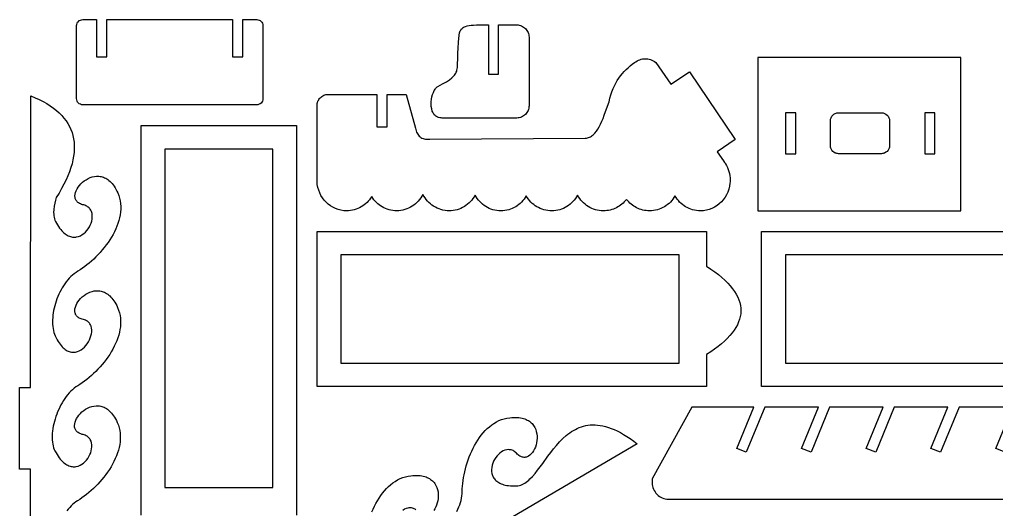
# Model space of a CAD drawing. Extents: x -399 to 499, y -399 to 499.
# Drawn here: x -399.4 to -208.4, y 401.2 to 497 of the extents above; entities that cross this region are included whole.
import ezdxf

# ---------------------------------------------------------------- set-up
doc = ezdxf.new("R2010")
doc.units = 0
doc.layers.add('DEFAULT_LAYER', color=1, linetype='CONTINUOUS')

msp = doc.modelspace()

# ---------------------------------------------------------------- linework, layer by layer
at = {"layer": 'DEFAULT_LAYER'}
for points in [[(-353.05, 480.32), (-387.07, 480.32), (-387.31, 480.34), (-387.54, 480.41), (-387.74, 480.52), (-387.92, 480.67), (-388.07, 480.85), (-388.18, 481.05), (-388.25, 481.28), (-388.27, 481.52), (-388.27, 495.79), (-388.25, 496.03), (-388.18, 496.25), (-388.07, 496.46), (-387.92, 496.63), (-387.74, 496.78), (-387.54, 496.89), (-387.31, 496.96), (-387.07, 496.99), (-384.35, 496.99), (-384.35, 489.7), (-382.35, 489.7), (-382.35, 496.99), (-357.77, 496.99), (-357.77, 489.7), (-355.77, 489.7), (-355.77, 496.99), (-353.05, 496.99), (-352.81, 496.96), (-352.58, 496.89), (-352.38, 496.78), (-352.2, 496.63), (-352.05, 496.46), (-351.94, 496.25), (-351.87, 496.03), (-351.85, 495.79), (-351.85, 481.52), (-351.87, 481.28), (-351.94, 481.05), (-352.05, 480.85), (-352.2, 480.67), (-352.38, 480.52), (-352.58, 480.41), (-352.81, 480.34), (-353.05, 480.32)], [(-302.19, 477.73), (-305.83, 477.73), (-309.47, 477.73), (-313.11, 477.73), (-316.76, 477.73), (-317, 477.74), (-317.24, 477.78), (-317.47, 477.84), (-317.69, 477.92), (-317.86, 478.01), (-318.03, 478.12), (-318.17, 478.24), (-318.31, 478.38), (-318.43, 478.54), (-318.53, 478.71), (-318.62, 478.9), (-318.7, 479.09), (-318.82, 479.51), (-318.9, 479.97), (-318.93, 480.44), (-318.92, 480.92), (-318.86, 481.4), (-318.77, 481.87), (-318.65, 482.32), (-318.5, 482.74), (-318.31, 483.11), (-318.11, 483.44), (-317.99, 483.57), (-317.87, 483.69), (-317.75, 483.8), (-317.62, 483.88), (-316.71, 484.39), (-315.96, 484.83), (-315.34, 485.23), (-314.86, 485.6), (-314.66, 485.77), (-314.49, 485.95), (-314.34, 486.13), (-314.21, 486.31), (-314.1, 486.49), (-314.01, 486.69), (-313.94, 486.89), (-313.89, 487.11), (-313.81, 487.58), (-313.77, 488.13), (-313.74, 489.52), (-313.72, 490.39), (-313.67, 491.4), (-313.59, 492.57), (-313.45, 493.92), (-313.38, 494.36), (-313.32, 494.56), (-313.25, 494.75), (-313.15, 494.93), (-313.03, 495.1), (-312.87, 495.26), (-312.69, 495.4), (-312.46, 495.53), (-312.19, 495.64), (-311.88, 495.73), (-311.51, 495.81), (-311.09, 495.87), (-310.62, 495.91), (-310.08, 495.93), (-309.47, 495.93), (-307.74, 495.93), (-307.74, 486.3), (-305.74, 486.3), (-305.74, 495.93), (-302.19, 495.93), (-301.94, 495.92), (-301.71, 495.88), (-301.48, 495.83), (-301.26, 495.74), (-301.05, 495.64), (-300.85, 495.52), (-300.66, 495.38), (-300.49, 495.23), (-300.34, 495.06), (-300.2, 494.87), (-300.08, 494.68), (-299.98, 494.47), (-299.9, 494.25), (-299.84, 494.02), (-299.8, 493.78), (-299.79, 493.53), (-299.79, 490.18), (-299.79, 486.83), (-299.79, 483.48), (-299.79, 480.13), (-299.8, 479.89), (-299.84, 479.65), (-299.9, 479.42), (-299.98, 479.2), (-300.08, 478.99), (-300.2, 478.79), (-300.34, 478.61), (-300.49, 478.44), (-300.66, 478.28), (-300.85, 478.14), (-301.05, 478.02), (-301.26, 477.92), (-301.48, 477.84), (-301.71, 477.78), (-301.94, 477.74), (-302.19, 477.73)], [(-339.06, 482.34), (-329.53, 482.34), (-329.53, 476.03), (-327.53, 476.03), (-327.53, 482.34), (-323.79, 482.34), (-322.02, 475.73), (-321.86, 475.22), (-321.77, 474.99), (-321.66, 474.77), (-321.54, 474.56), (-321.41, 474.37), (-321.26, 474.2), (-321.1, 474.05), (-320.92, 473.92), (-320.73, 473.81), (-320.52, 473.72), (-320.3, 473.65), (-320.05, 473.6), (-319.79, 473.58), (-319.51, 473.58), (-319.2, 473.61), (-288.78, 473.79), (-288.56, 473.81), (-288.35, 473.85), (-288.15, 473.9), (-287.95, 473.98), (-287.77, 474.07), (-287.58, 474.18), (-287.41, 474.3), (-287.24, 474.44), (-286.92, 474.76), (-286.62, 475.14), (-286.34, 475.56), (-286.07, 476.03), (-285.81, 476.54), (-285.56, 477.09), (-285.32, 477.67), (-285.09, 478.28), (-284.62, 479.56), (-284.14, 480.89), (-283.98, 481.59), (-283.79, 482.26), (-283.58, 482.88), (-283.34, 483.48), (-283.09, 484.04), (-282.81, 484.57), (-282.52, 485.07), (-282.2, 485.54), (-281.87, 485.99), (-281.53, 486.42), (-281.17, 486.82), (-280.79, 487.21), (-280.41, 487.57), (-280.01, 487.92), (-279.6, 488.26), (-279.19, 488.58), (-278.93, 488.75), (-278.66, 488.9), (-278.4, 489.02), (-278.14, 489.13), (-277.88, 489.21), (-277.62, 489.28), (-277.36, 489.32), (-277.1, 489.33), (-276.83, 489.33), (-276.57, 489.29), (-276.31, 489.24), (-276.05, 489.16), (-275.79, 489.05), (-275.53, 488.92), (-275.26, 488.77), (-275, 488.58), (-272.07, 484.32), (-268.41, 486.79), (-259.46, 473.53), (-262.99, 471.15), (-261.74, 469.34), (-261.54, 469.06), (-261.52, 469.03), (-261.35, 468.77), (-261.15, 468.42), (-260.98, 468.05), (-260.82, 467.67), (-260.7, 467.27), (-260.6, 466.86), (-260.52, 466.45), (-260.48, 466.02), (-260.47, 465.59), (-260.47, 465.28), (-260.5, 464.97), (-260.58, 464.38), (-260.73, 463.8), (-260.92, 463.25), (-261.17, 462.73), (-261.46, 462.23), (-261.79, 461.77), (-262.16, 461.35), (-262.58, 460.96), (-263.02, 460.61), (-263.5, 460.31), (-264.01, 460.06), (-264.54, 459.86), (-265.1, 459.71), (-265.38, 459.66), (-265.67, 459.62), (-265.97, 459.6), (-266.27, 459.59), (-266.66, 459.6), (-267.04, 459.64), (-267.42, 459.71), (-267.79, 459.8), (-268.15, 459.91), (-268.5, 460.05), (-268.84, 460.21), (-269.16, 460.39), (-269.47, 460.59), (-269.77, 460.81), (-270.06, 461.05), (-270.33, 461.31), (-270.58, 461.58), (-270.82, 461.87), (-271.04, 462.18), (-271.24, 462.5), (-271.44, 462.18), (-271.66, 461.87), (-271.89, 461.58), (-272.14, 461.31), (-272.41, 461.05), (-272.7, 460.81), (-273, 460.59), (-273.31, 460.39), (-273.64, 460.21), (-273.98, 460.05), (-274.32, 459.91), (-274.68, 459.8), (-275.05, 459.71), (-275.43, 459.64), (-275.82, 459.6), (-276.21, 459.59), (-276.55, 459.6), (-276.88, 459.63), (-277.21, 459.68), (-277.53, 459.75), (-277.85, 459.83), (-278.16, 459.94), (-278.46, 460.06), (-278.75, 460.2), (-279.04, 460.35), (-279.31, 460.52), (-279.57, 460.7), (-279.83, 460.9), (-280.07, 461.11), (-280.3, 461.34), (-280.52, 461.58), (-280.73, 461.83), (-280.93, 461.58), (-281.15, 461.34), (-281.38, 461.11), (-281.62, 460.9), (-281.88, 460.7), (-282.14, 460.52), (-282.42, 460.35), (-282.7, 460.2), (-282.99, 460.06), (-283.29, 459.94), (-283.6, 459.83), (-283.92, 459.75), (-284.24, 459.68), (-284.57, 459.63), (-284.9, 459.6), (-285.24, 459.59), (-285.65, 459.6), (-286.04, 459.65), (-286.43, 459.71), (-286.81, 459.81), (-287.18, 459.93), (-287.53, 460.07), (-287.88, 460.24), (-288.21, 460.43), (-288.53, 460.64), (-288.83, 460.88), (-289.12, 461.13), (-289.39, 461.4), (-289.65, 461.68), (-289.88, 461.99), (-290.1, 462.31), (-290.3, 462.64), (-290.49, 462.31), (-290.71, 461.99), (-290.95, 461.68), (-291.2, 461.4), (-291.47, 461.13), (-291.76, 460.88), (-292.07, 460.64), (-292.38, 460.43), (-292.72, 460.24), (-293.06, 460.07), (-293.42, 459.93), (-293.79, 459.81), (-294.17, 459.71), (-294.55, 459.65), (-294.95, 459.6), (-295.35, 459.59), (-295.74, 459.6), (-296.13, 459.64), (-296.51, 459.71), (-296.88, 459.8), (-297.24, 459.91), (-297.58, 460.05), (-297.92, 460.21), (-298.25, 460.39), (-298.56, 460.59), (-298.86, 460.81), (-299.15, 461.05), (-299.41, 461.31), (-299.67, 461.58), (-299.9, 461.87), (-300.12, 462.18), (-300.32, 462.5), (-300.52, 462.18), (-300.74, 461.87), (-300.98, 461.58), (-301.23, 461.31), (-301.5, 461.05), (-301.79, 460.81), (-302.08, 460.59), (-302.4, 460.39), (-302.72, 460.21), (-303.06, 460.05), (-303.41, 459.91), (-303.77, 459.8), (-304.14, 459.71), (-304.52, 459.64), (-304.9, 459.6), (-305.29, 459.59), (-305.7, 459.6), (-306.09, 459.65), (-306.48, 459.71), (-306.86, 459.81), (-307.23, 459.93), (-307.58, 460.07), (-307.93, 460.24), (-308.26, 460.43), (-308.58, 460.64), (-308.88, 460.88), (-309.17, 461.13), (-309.44, 461.4), (-309.7, 461.68), (-309.93, 461.99), (-310.15, 462.31), (-310.35, 462.64), (-310.54, 462.31), (-310.76, 461.99), (-311, 461.68), (-311.25, 461.4), (-311.52, 461.13), (-311.81, 460.88), (-312.12, 460.64), (-312.44, 460.43), (-312.77, 460.24), (-313.11, 460.07), (-313.47, 459.93), (-313.84, 459.81), (-314.22, 459.71), (-314.6, 459.65), (-315, 459.6), (-315.4, 459.59), (-315.82, 459.6), (-316.22, 459.65), (-316.62, 459.72), (-317.01, 459.82), (-317.39, 459.95), (-317.75, 460.1), (-318.1, 460.28), (-318.44, 460.48), (-318.77, 460.7), (-319.07, 460.94), (-319.37, 461.21), (-319.64, 461.49), (-319.9, 461.79), (-320.13, 462.11), (-320.35, 462.45), (-320.54, 462.8), (-320.73, 462.45), (-320.95, 462.11), (-321.18, 461.79), (-321.44, 461.49), (-321.71, 461.21), (-322, 460.94), (-322.31, 460.7), (-322.63, 460.48), (-322.97, 460.28), (-323.33, 460.1), (-323.69, 459.95), (-324.07, 459.82), (-324.46, 459.72), (-324.85, 459.65), (-325.26, 459.6), (-325.68, 459.59), (-326.06, 459.6), (-326.43, 459.64), (-326.8, 459.7), (-327.16, 459.79), (-327.51, 459.9), (-327.85, 460.03), (-328.18, 460.18), (-328.5, 460.35), (-328.81, 460.54), (-329.11, 460.75), (-329.39, 460.98), (-329.65, 461.22), (-329.91, 461.48), (-330.14, 461.76), (-330.36, 462.05), (-330.56, 462.36), (-330.77, 462.05), (-330.99, 461.76), (-331.22, 461.48), (-331.47, 461.22), (-331.74, 460.98), (-332.02, 460.75), (-332.32, 460.54), (-332.62, 460.35), (-332.94, 460.18), (-333.27, 460.03), (-333.62, 459.9), (-333.97, 459.79), (-334.33, 459.7), (-334.69, 459.64), (-335.07, 459.6), (-335.45, 459.59), (-336.03, 459.62), (-336.59, 459.71), (-337.14, 459.85), (-337.66, 460.04), (-338.16, 460.28), (-338.63, 460.57), (-339.07, 460.9), (-339.47, 461.27), (-339.85, 461.67), (-340.18, 462.12), (-340.48, 462.59), (-340.73, 463.09), (-340.93, 463.62), (-341.09, 464.18), (-341.2, 464.75), (-341.25, 465.34), (-341.25, 465.49), (-341.25, 465.59), (-341.25, 480.15), (-341.24, 480.37), (-341.21, 480.59), (-341.15, 480.8), (-341.08, 481), (-340.99, 481.19), (-340.88, 481.37), (-340.75, 481.54), (-340.61, 481.7), (-340.45, 481.84), (-340.28, 481.97), (-340.1, 482.08), (-339.91, 482.17), (-339.71, 482.24), (-339.5, 482.3), (-339.28, 482.33), (-339.06, 482.34)], [(-255.04, 459.59), (-215.36, 459.59), (-215.36, 489.57), (-255.04, 489.57), (-255.04, 459.59)], [(-249.6, 470.76), (-247.6, 470.76), (-247.6, 478.76), (-249.6, 478.76), (-249.6, 470.76)], [(-230.85, 470.76), (-239.28, 470.76), (-239.44, 470.77), (-239.6, 470.79), (-239.75, 470.83), (-239.89, 470.88), (-240.15, 471.03), (-240.39, 471.22), (-240.58, 471.45), (-240.72, 471.71), (-240.77, 471.86), (-240.81, 472.01), (-240.84, 472.16), (-240.84, 472.32), (-240.84, 477.2), (-240.84, 477.36), (-240.81, 477.51), (-240.77, 477.66), (-240.72, 477.8), (-240.58, 478.07), (-240.39, 478.3), (-240.15, 478.49), (-239.89, 478.64), (-239.75, 478.69), (-239.6, 478.73), (-239.44, 478.75), (-239.28, 478.76), (-230.85, 478.76), (-230.69, 478.75), (-230.54, 478.73), (-230.39, 478.69), (-230.24, 478.64), (-229.98, 478.49), (-229.75, 478.3), (-229.56, 478.07), (-229.41, 477.8), (-229.36, 477.66), (-229.32, 477.51), (-229.3, 477.36), (-229.29, 477.2), (-229.29, 472.32), (-229.3, 472.16), (-229.32, 472.01), (-229.36, 471.86), (-229.41, 471.71), (-229.56, 471.45), (-229.75, 471.22), (-229.98, 471.03), (-230.24, 470.88), (-230.39, 470.83), (-230.54, 470.79), (-230.69, 470.77), (-230.85, 470.76)], [(-222.4, 470.76), (-220.4, 470.76), (-220.4, 478.76), (-222.4, 478.76), (-222.4, 470.76)], [(-349.87, 405.48), (-349.87, 471.63), (-371.04, 471.63), (-371.04, 405.48), (-349.87, 405.48)], [(-265.05, 425.22), (-341.25, 425.22), (-341.25, 455.56), (-265.05, 455.56), (-265.05, 448.77), (-264.22, 448.21), (-263.45, 447.66), (-262.74, 447.11), (-262.07, 446.56), (-261.47, 446.01), (-260.91, 445.46), (-260.42, 444.91), (-259.97, 444.36), (-259.58, 443.81), (-259.25, 443.27), (-258.96, 442.72), (-258.74, 442.18), (-258.56, 441.64), (-258.44, 441.09), (-258.37, 440.55), (-258.35, 440.01), (-258.38, 439.47), (-258.47, 438.93), (-258.61, 438.4), (-258.8, 437.86), (-259.04, 437.32), (-259.34, 436.79), (-259.68, 436.25), (-260.08, 435.72), (-260.52, 435.19), (-261.02, 434.66), (-261.57, 434.12), (-262.16, 433.59), (-262.81, 433.06), (-263.51, 432.54), (-264.26, 432.01), (-265.05, 431.48), (-265.05, 425.22)], [(-270.43, 450.97), (-336.58, 450.97), (-336.58, 429.81), (-270.43, 429.81), (-270.43, 450.97)], [(-183.51, 450.97), (-249.66, 450.97), (-249.66, 429.81), (-183.51, 429.81), (-183.51, 450.97)]]:
    msp.add_lwpolyline(points, close=True, dxfattribs=at)
for points in [[(-397.31, 392.86), (-397.3, 409.05), (-399.43, 409.05), (-399.43, 425.05), (-397.29, 425.05), (-397.24, 482.07), (-396.39, 481.71), (-395.59, 481.34), (-394.82, 480.95), (-394.11, 480.54), (-393.44, 480.11), (-392.81, 479.67), (-392.22, 479.21), (-391.69, 478.73), (-391.19, 478.24), (-390.74, 477.73), (-390.34, 477.2), (-389.98, 476.65), (-389.67, 476.09), (-389.4, 475.51), (-389.17, 474.92), (-388.99, 474.3), (-388.85, 473.68), (-388.76, 473.03), (-388.72, 472.36), (-388.72, 471.68), (-388.76, 470.99), (-388.85, 470.27), (-388.99, 469.54), (-389.17, 468.79), (-389.39, 468.03), (-389.66, 467.24), (-389.98, 466.44), (-390.34, 465.62), (-390.75, 464.79), (-391.2, 463.94), (-391.7, 463.07), (-392.24, 462.18), (-392.39, 461.67), (-392.53, 461.1), (-392.65, 460.49), (-392.73, 459.86), (-392.76, 459.23), (-392.75, 458.93), (-392.73, 458.62), (-392.68, 458.33), (-392.62, 458.05), (-392.53, 457.78), (-392.41, 457.53), (-392.21, 457.16), (-392, 456.82), (-391.8, 456.5), (-391.59, 456.21), (-391.38, 455.95), (-391.17, 455.71), (-390.95, 455.49), (-390.74, 455.29), (-390.53, 455.12), (-390.32, 454.97), (-390.1, 454.84), (-389.89, 454.73), (-389.68, 454.63), (-389.47, 454.56), (-389.26, 454.51), (-389.06, 454.47), (-388.85, 454.45), (-388.65, 454.45), (-388.45, 454.46), (-388.26, 454.49), (-387.88, 454.58), (-387.51, 454.73), (-387.16, 454.93), (-386.84, 455.17), (-386.53, 455.44), (-386.25, 455.75), (-386, 456.08), (-385.78, 456.44), (-385.59, 456.81), (-385.43, 457.19), (-385.31, 457.58), (-385.24, 457.97), (-385.2, 458.35), (-385.2, 458.73), (-385.26, 459.09), (-385.36, 459.43), (-385.51, 459.75), (-385.61, 459.9), (-385.72, 460.04), (-385.84, 460.17), (-385.98, 460.29), (-386.13, 460.4), (-386.3, 460.5), (-386.48, 460.59), (-386.68, 460.67), (-386.89, 460.73), (-387.12, 460.78), (-387.34, 460.85), (-387.53, 460.93), (-387.71, 461.02), (-387.87, 461.12), (-388.02, 461.22), (-388.14, 461.34), (-388.25, 461.46), (-388.35, 461.59), (-388.42, 461.73), (-388.49, 461.87), (-388.53, 462.02), (-388.57, 462.18), (-388.59, 462.5), (-388.56, 462.83), (-388.48, 463.17), (-388.35, 463.52), (-388.18, 463.87), (-387.97, 464.21), (-387.72, 464.54), (-387.44, 464.86), (-387.13, 465.16), (-386.79, 465.43), (-386.42, 465.68), (-386.04, 465.9), (-385.64, 466.08), (-385.22, 466.22), (-384.79, 466.32), (-384.35, 466.37), (-383.91, 466.36), (-383.68, 466.33), (-383.46, 466.29), (-383.24, 466.23), (-383.02, 466.16), (-382.8, 466.07), (-382.58, 465.96), (-382.36, 465.84), (-382.15, 465.69), (-381.94, 465.53), (-381.73, 465.34), (-381.53, 465.14), (-381.33, 464.92), (-381.13, 464.67), (-380.94, 464.4), (-380.75, 464.11), (-380.57, 463.8), (-380.4, 463.46), (-380.23, 463.1), (-380.02, 462.58), (-379.86, 462.06), (-379.75, 461.52), (-379.67, 460.99), (-379.63, 460.44), (-379.64, 459.89), (-379.68, 459.34), (-379.75, 458.79), (-379.86, 458.24), (-380.01, 457.69), (-380.18, 457.14), (-380.38, 456.59), (-380.61, 456.04), (-380.87, 455.5), (-381.15, 454.97), (-381.45, 454.44), (-381.77, 453.92), (-382.11, 453.41), (-382.47, 452.91), (-382.85, 452.42), (-383.24, 451.94), (-383.64, 451.47), (-384.06, 451.02), (-384.48, 450.59), (-384.91, 450.17), (-385.35, 449.77), (-385.8, 449.38), (-386.24, 449.02), (-386.69, 448.68), (-387.14, 448.36), (-387.58, 448.06), (-388.03, 447.78), (-388.38, 447.56), (-388.73, 447.3), (-389.06, 447.03), (-389.39, 446.73), (-389.7, 446.41), (-390, 446.07), (-390.29, 445.71), (-390.57, 445.34), (-390.83, 444.95), (-391.08, 444.54), (-391.32, 444.13), (-391.54, 443.7), (-391.75, 443.27), (-391.94, 442.83), (-392.12, 442.38), (-392.28, 441.92), (-392.43, 441.46), (-392.56, 441), (-392.67, 440.54), (-392.77, 440.08), (-392.85, 439.62), (-392.91, 439.17), (-392.95, 438.72), (-392.98, 438.28), (-392.98, 437.84), (-392.97, 437.41), (-392.93, 437), (-392.88, 436.59), (-392.8, 436.2), (-392.7, 435.83), (-392.59, 435.47), (-392.45, 435.13), (-392.26, 434.75), (-392.08, 434.4), (-391.89, 434.07), (-391.7, 433.78), (-391.51, 433.5), (-391.31, 433.25), (-391.11, 433.03), (-390.91, 432.83), (-390.71, 432.65), (-390.51, 432.49), (-390.31, 432.35), (-390.11, 432.24), (-389.9, 432.14), (-389.7, 432.07), (-389.5, 432.01), (-389.3, 431.97), (-389.09, 431.95), (-388.9, 431.94), (-388.7, 431.96), (-388.51, 431.98), (-388.12, 432.08), (-387.76, 432.23), (-387.4, 432.43), (-387.07, 432.67), (-386.76, 432.95), (-386.47, 433.26), (-386.2, 433.6), (-385.97, 433.96), (-385.76, 434.34), (-385.59, 434.73), (-385.46, 435.12), (-385.37, 435.52), (-385.31, 435.91), (-385.31, 436.3), (-385.34, 436.66), (-385.43, 437.01), (-385.5, 437.18), (-385.57, 437.33), (-385.66, 437.48), (-385.77, 437.63), (-385.89, 437.76), (-386.02, 437.88), (-386.17, 438), (-386.34, 438.1), (-386.52, 438.19), (-386.71, 438.27), (-386.93, 438.33), (-387.16, 438.38), (-387.37, 438.45), (-387.57, 438.53), (-387.75, 438.62), (-387.91, 438.72), (-388.05, 438.82), (-388.18, 438.94), (-388.29, 439.06), (-388.38, 439.19), (-388.46, 439.33), (-388.52, 439.47), (-388.57, 439.62), (-388.6, 439.78), (-388.62, 440.1), (-388.59, 440.43), (-388.51, 440.77), (-388.39, 441.12), (-388.22, 441.47), (-388.01, 441.81), (-387.76, 442.14), (-387.48, 442.46), (-387.16, 442.76), (-386.82, 443.03), (-386.46, 443.28), (-386.07, 443.5), (-385.67, 443.68), (-385.25, 443.82), (-384.82, 443.92), (-384.38, 443.97), (-383.94, 443.96), (-383.72, 443.93), (-383.49, 443.89), (-383.27, 443.83), (-383.05, 443.76), (-382.83, 443.67), (-382.61, 443.56), (-382.4, 443.44), (-382.18, 443.29), (-381.97, 443.13), (-381.76, 442.95), (-381.56, 442.74), (-381.36, 442.52), (-381.16, 442.27), (-380.97, 442), (-380.79, 441.71), (-380.61, 441.4), (-380.43, 441.06), (-380.26, 440.7), (-380.06, 440.18), (-379.9, 439.66), (-379.78, 439.12), (-379.7, 438.59), (-379.67, 438.04), (-379.67, 437.49), (-379.71, 436.94), (-379.79, 436.39), (-379.9, 435.84), (-380.04, 435.29), (-380.21, 434.74), (-380.42, 434.19), (-380.65, 433.64), (-380.9, 433.1), (-381.18, 432.57), (-381.48, 432.04), (-381.8, 431.52), (-382.15, 431.01), (-382.51, 430.51), (-382.88, 430.02), (-383.27, 429.54), (-383.68, 429.08), (-384.09, 428.62), (-384.52, 428.19), (-384.95, 427.77), (-385.39, 427.37), (-385.83, 426.99), (-386.28, 426.62), (-386.72, 426.28), (-387.17, 425.96), (-387.62, 425.66), (-388.06, 425.38), (-388.41, 425.16), (-388.75, 424.9), (-389.09, 424.62), (-389.41, 424.32), (-389.72, 423.99), (-390.02, 423.64), (-390.31, 423.27), (-390.59, 422.88), (-390.85, 422.48), (-391.11, 422.06), (-391.35, 421.63), (-391.57, 421.19), (-391.78, 420.74), (-391.98, 420.28), (-392.16, 419.82), (-392.33, 419.35), (-392.48, 418.88), (-392.61, 418.41), (-392.73, 417.94), (-392.83, 417.47), (-392.91, 417), (-392.98, 416.54), (-393.02, 416.09), (-393.05, 415.65), (-393.05, 415.22), (-393.04, 414.8), (-393, 414.39), (-392.95, 414), (-392.87, 413.63), (-392.77, 413.28), (-392.65, 412.95), (-392.5, 412.64), (-392.3, 412.27), (-392.09, 411.93), (-391.89, 411.61), (-391.68, 411.32), (-391.47, 411.06), (-391.26, 410.82), (-391.04, 410.6), (-390.83, 410.4), (-390.62, 410.23), (-390.41, 410.08), (-390.19, 409.95), (-389.98, 409.84), (-389.77, 409.75), (-389.56, 409.67), (-389.35, 409.62), (-389.15, 409.58), (-388.94, 409.56), (-388.74, 409.56), (-388.54, 409.57), (-388.35, 409.6), (-387.97, 409.69), (-387.6, 409.84), (-387.25, 410.04), (-386.93, 410.28), (-386.62, 410.55), (-386.34, 410.86), (-386.09, 411.19), (-385.87, 411.55), (-385.68, 411.92), (-385.52, 412.3), (-385.4, 412.69), (-385.33, 413.08), (-385.29, 413.46), (-385.29, 413.84), (-385.35, 414.2), (-385.45, 414.54), (-385.6, 414.86), (-385.7, 415.01), (-385.81, 415.15), (-385.93, 415.28), (-386.07, 415.4), (-386.22, 415.51), (-386.39, 415.61), (-386.57, 415.7), (-386.77, 415.78), (-386.98, 415.84), (-387.21, 415.89), (-387.43, 415.96), (-387.62, 416.04), (-387.8, 416.13), (-387.96, 416.23), (-388.11, 416.33), (-388.23, 416.45), (-388.34, 416.57), (-388.44, 416.7), (-388.51, 416.84), (-388.58, 416.98), (-388.62, 417.13), (-388.66, 417.29), (-388.68, 417.61), (-388.65, 417.94), (-388.57, 418.28), (-388.44, 418.63), (-388.27, 418.98), (-388.06, 419.32), (-387.82, 419.65), (-387.53, 419.97), (-387.22, 420.27), (-386.88, 420.54), (-386.51, 420.79), (-386.13, 421.01), (-385.73, 421.19), (-385.31, 421.33), (-384.88, 421.43), (-384.44, 421.48), (-384, 421.47), (-383.77, 421.44), (-383.55, 421.4), (-383.33, 421.34), (-383.11, 421.27), (-382.89, 421.18), (-382.67, 421.07), (-382.45, 420.95), (-382.24, 420.8), (-382.03, 420.64), (-381.82, 420.45), (-381.62, 420.25), (-381.42, 420.03), (-381.22, 419.78), (-381.03, 419.51), (-380.84, 419.22), (-380.66, 418.91), (-380.49, 418.57), (-380.32, 418.21), (-380.11, 417.69), (-379.95, 417.17), (-379.84, 416.63), (-379.76, 416.1), (-379.72, 415.55), (-379.73, 415), (-379.77, 414.45), (-379.84, 413.9), (-379.96, 413.35), (-380.1, 412.8), (-380.27, 412.25), (-380.47, 411.7), (-380.7, 411.15), (-380.96, 410.61), (-381.24, 410.08), (-381.54, 409.55), (-381.86, 409.03), (-382.2, 408.52), (-382.56, 408.02), (-382.94, 407.53), (-383.33, 407.05), (-383.73, 406.58), (-384.15, 406.13), (-384.57, 405.7), (-385, 405.28), (-385.44, 404.88), (-385.89, 404.49), (-386.33, 404.13), (-386.78, 403.79), (-387.23, 403.47), (-387.67, 403.17), (-388.12, 402.89), (-388.42, 402.69), (-388.73, 402.46), (-389.02, 402.21), (-389.32, 401.92), (-389.61, 401.61), (-389.89, 401.28), (-390.16, 400.92)], [(-375.62, 400.1), (-375.62, 476.3), (-345.28, 476.3), (-345.28, 400.1)], [(-178.13, 425.22), (-254.33, 425.22), (-254.33, 455.56), (-178.13, 455.56)], [(-206.67, 412.38), (-208.52, 413.14), (-205.2, 421.22), (-215.69, 421.22), (-219.33, 412.38), (-221.18, 413.14), (-217.85, 421.22), (-228.35, 421.22), (-231.99, 412.38), (-233.83, 413.14), (-230.51, 421.22), (-241, 421.22), (-244.64, 412.38), (-246.49, 413.14), (-243.17, 421.22), (-253.66, 421.22), (-257.29, 412.38), (-259.14, 413.14), (-255.82, 421.22), (-267.94, 421.22), (-275.7, 407.21), (-275.7, 406.42), (-275.68, 406.1), (-275.64, 405.78), (-275.56, 405.47), (-275.45, 405.18), (-275.31, 404.9), (-275.15, 404.64), (-274.97, 404.39), (-274.76, 404.16), (-274.53, 403.96), (-274.29, 403.77), (-274.02, 403.61), (-273.74, 403.48), (-273.45, 403.37), (-273.14, 403.29), (-272.83, 403.24), (-272.5, 403.22), (-122.42, 403.22)], [(-313.88, 400.83), (-313.68, 401.26), (-313.5, 401.69), (-313.34, 402.12), (-313.2, 402.55), (-313.08, 402.98), (-312.98, 403.41), (-312.91, 403.84), (-312.87, 404.26), (-312.85, 404.69), (-312.84, 405.21), (-312.81, 405.74), (-312.76, 406.29), (-312.69, 406.85), (-312.6, 407.42), (-312.49, 408), (-312.37, 408.58), (-312.22, 409.16), (-312.06, 409.75), (-311.88, 410.33), (-311.68, 410.92), (-311.47, 411.5), (-311.24, 412.07), (-310.99, 412.63), (-310.72, 413.19), (-310.43, 413.73), (-310.13, 414.25), (-309.81, 414.77), (-309.47, 415.26), (-309.12, 415.73), (-308.75, 416.18), (-308.36, 416.61), (-307.95, 417.01), (-307.53, 417.39), (-307.09, 417.73), (-306.64, 418.04), (-306.17, 418.32), (-305.68, 418.57), (-305.18, 418.78), (-304.66, 418.94), (-304.12, 419.07), (-303.57, 419.15), (-303.18, 419.19), (-302.8, 419.21), (-302.43, 419.21), (-302.09, 419.2), (-301.76, 419.17), (-301.45, 419.13), (-301.16, 419.07), (-300.88, 418.99), (-300.61, 418.9), (-300.37, 418.81), (-300.13, 418.69), (-299.92, 418.57), (-299.71, 418.44), (-299.52, 418.29), (-299.35, 418.14), (-299.19, 417.98), (-299.04, 417.8), (-298.9, 417.63), (-298.67, 417.25), (-298.49, 416.85), (-298.36, 416.43), (-298.27, 415.99), (-298.22, 415.55), (-298.21, 415.11), (-298.25, 414.67), (-298.31, 414.24), (-298.41, 413.82), (-298.54, 413.41), (-298.71, 413.03), (-298.89, 412.68), (-299.11, 412.35), (-299.34, 412.07), (-299.6, 411.83), (-299.87, 411.63), (-300.16, 411.49), (-300.31, 411.44), (-300.46, 411.41), (-300.62, 411.39), (-300.77, 411.39), (-300.93, 411.4), (-301.09, 411.43), (-301.26, 411.49), (-301.42, 411.56), (-301.59, 411.64), (-301.76, 411.75), (-301.92, 411.88), (-302.09, 412.03), (-302.25, 412.21), (-302.42, 412.36), (-302.58, 412.49), (-302.75, 412.6), (-302.92, 412.7), (-303.1, 412.77), (-303.27, 412.83), (-303.45, 412.87), (-303.62, 412.89), (-303.8, 412.9), (-304.15, 412.87), (-304.49, 412.79), (-304.83, 412.65), (-305.16, 412.47), (-305.47, 412.24), (-305.77, 411.98), (-306.04, 411.68), (-306.3, 411.35), (-306.52, 411), (-306.71, 410.63), (-306.88, 410.24), (-307, 409.85), (-307.08, 409.44), (-307.12, 409.04), (-307.12, 408.64), (-307.06, 408.25), (-306.95, 407.87), (-306.88, 407.69), (-306.79, 407.51), (-306.68, 407.34), (-306.56, 407.18), (-306.42, 407.02), (-306.27, 406.86), (-306.1, 406.72), (-305.92, 406.58), (-305.72, 406.46), (-305.5, 406.34), (-305.26, 406.23), (-305, 406.14), (-304.72, 406.05), (-304.43, 405.98), (-304.11, 405.92), (-303.78, 405.87), (-303.42, 405.84), (-303.05, 405.82), (-302.65, 405.81), (-302.23, 405.83), (-301.95, 405.85), (-301.67, 405.9), (-301.4, 405.98), (-301.14, 406.09), (-300.87, 406.22), (-300.61, 406.37), (-300.36, 406.54), (-300.1, 406.73), (-299.85, 406.94), (-299.6, 407.17), (-299.1, 407.68), (-298.61, 408.25), (-298.11, 408.86), (-297.62, 409.52), (-297.11, 410.2), (-296.08, 411.62), (-295.54, 412.34), (-294.98, 413.05), (-294.41, 413.74), (-293.81, 414.41), (-293.18, 415.05), (-292.52, 415.64), (-292.18, 415.91), (-291.83, 416.17), (-291.48, 416.42), (-291.11, 416.65), (-290.73, 416.86), (-290.35, 417.05), (-289.95, 417.22), (-289.54, 417.37), (-289.13, 417.5), (-288.7, 417.6), (-288.26, 417.68), (-287.8, 417.73), (-287.34, 417.75), (-286.86, 417.75), (-286.37, 417.71), (-285.86, 417.65), (-285.34, 417.55), (-284.81, 417.42), (-284.26, 417.26), (-283.7, 417.06), (-283.12, 416.83), (-282.52, 416.55), (-281.91, 416.24), (-281.29, 415.89), (-280.64, 415.5), (-279.98, 415.06), (-279.3, 414.58), (-278.61, 414.06), (-327.61, 385.32)], [(-330.55, 400.72), (-330.3, 401.29), (-330.03, 401.84), (-329.75, 402.38), (-329.44, 402.91), (-329.12, 403.42), (-328.79, 403.91), (-328.43, 404.39), (-328.06, 404.84), (-327.67, 405.27), (-327.27, 405.67), (-326.85, 406.04), (-326.41, 406.39), (-325.95, 406.7), (-325.48, 406.98), (-325, 407.23), (-324.49, 407.43), (-323.97, 407.6), (-323.44, 407.73), (-322.89, 407.81), (-322.49, 407.85), (-322.11, 407.87), (-321.75, 407.87), (-321.41, 407.86), (-321.08, 407.83), (-320.77, 407.78), (-320.47, 407.72), (-320.19, 407.65), (-319.93, 407.56), (-319.68, 407.46), (-319.45, 407.35), (-319.23, 407.23), (-319.03, 407.09), (-318.84, 406.95), (-318.66, 406.79), (-318.5, 406.63), (-318.35, 406.46), (-318.22, 406.28), (-317.99, 405.9), (-317.81, 405.5), (-317.67, 405.08), (-317.58, 404.65), (-317.54, 404.21), (-317.53, 403.77), (-317.56, 403.33), (-317.63, 402.89), (-317.73, 402.47), (-317.86, 402.07), (-318.02, 401.69), (-318.21, 401.33), (-318.42, 401.01)], [(-321.9, 401.14), (-322.07, 401.25), (-322.24, 401.34), (-322.41, 401.42), (-322.58, 401.47), (-322.76, 401.5), (-322.93, 401.52), (-323.11, 401.53), (-323.28, 401.51), (-323.46, 401.48), (-323.8, 401.39), (-324.14, 401.23), (-324.47, 401.03)]]:
    msp.add_lwpolyline(points, dxfattribs=at)

doc.saveas('drawing.dxf')
